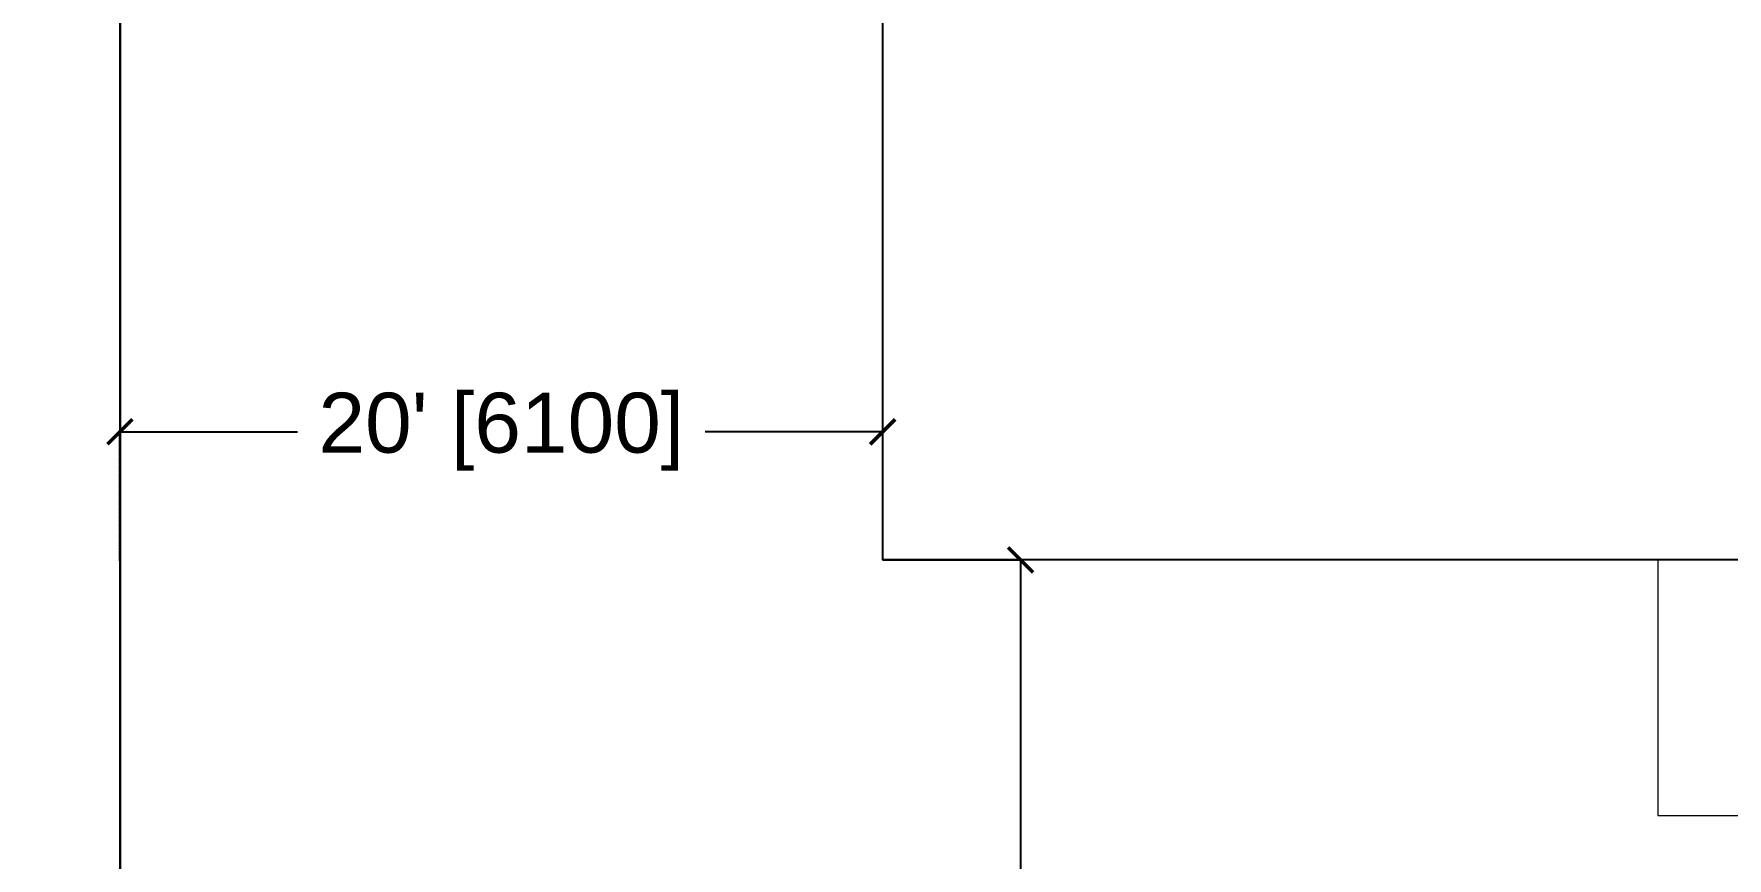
# Model space of a CAD drawing. Header units: millimetres. Extents: x -176651 to 388869, y -469666 to 486614.
# Drawn here: x 249634 to 263175, y 166009 to 172605 of the extents above; entities that cross this region are included whole.
import ezdxf

# ---------------------------------------------------------------- set-up
doc = ezdxf.new("R2010")
doc.units = ezdxf.units.MM
doc.header["$PDMODE"] = 35
doc.header["$PDSIZE"] = 0.1
doc.linetypes.add('HIDDEN', pattern=[9.525, 6.35, -3.175])
doc.layers.get('Defpoints').update_dxf_attribs({"color": 252})
for name, color, linetype in [('ad-Dimension', 8, 'Continuous'), ('ad-Plinth', 8, 'Continuous'), ('ad-Plot Boundary', 8, 'Continuous'), ('ad-Road', 8, 'Continuous'), ('ad-Road Hatch', 8, 'Continuous'), ('ad-Verandah', 8, 'Continuous')]:
    doc.layers.add(name, color=color, linetype=linetype)
doc.styles.get("Standard").update_dxf_attribs({"font": 'arial.ttf'})
doc.dimstyles.new('Copy of A-100-DIM-INT (MM-FT)', dxfattribs={"dimscale": 500, "dimtxt": 2.4, "dimasz": 1, "dimexe": 0, "dimexo": 0, "dimgap": 1, "dimtad": 0, "dimdec": 0, "dimlfac": 0.03937, "dimdsep": 46, "dimlunit": 3, "dimtxsty": 'Standard', "dimblk": 'ARCHTICK', "dimcen": 0.025, "dimclrd": 256, "dimclre": 256, "dimclrt": 256, "dimazin": 2, "dimtfac": 1, "dimtdec": 0, "dimtix": 1, "dimtmove": 2, "dimatfit": 3, "dimldrblk": 'ARCHTICK', "dimfxl": 1, "dimtolj": 1, "dimtzin": 0, "dimarcsym": 0})

# ---------------------------------------------------------------- blocks, each defined once
blk = doc.blocks.new('A$C4fb60e89')
at = {"layer": 'ad-Road Hatch', "ltscale": 5, "transparency": 33554687}
h = blk.add_hatch(dxfattribs=at)
h.set_pattern_fill('AR-HBONE', color=256, scale=15)
h.set_pattern_definition([(45, (-193247.7, -428758.8), (0, 2155.2615), [4572, -1524]), (135, (-192170.1, -427681.1), (2e-13, 2155.2615), [4572, -1524])])
h.paths.add_polyline_path([(175594, -250241), (169178, -249341), (167473, -249057), (167473, -138694), (101313, -138694), (101313, -199954), (101308, -237995), (101040, -268291), (101008, -280968), (101066, -293684), (101243, -311127), (100910, -319344), (100949, -333937), (100669, -366960), (100727, -390983), (100669, -404586), (100538, -420418), (100467, -428759), (92426, -427265), (92163, -427209), (92163, -321454), (24803, -321454), (24803, -412961), (15653, -411029), (15654, -321452), (-19535, -321452), (-34427, -319477), (-65207, -315395), (-171770, -301268), (-185854, -298333), (-193248, -296832), (-193244, -292908), (-191914, -285219), (-191839, -284679), (-183397, -286393), (-169723, -289243), (-53141, -304698), (-18730, -309262), (15653, -309262), (15653, 703), (24803, 1115), (24803, -129544), (92163, -129544), (92163, 15133), (101313, 17713), (101313, -129544), (167473, -129544), (167473, 35552), (175738, 37855), (175849, 28595), (175836, 25947), (175777, 14040), (175855, 2316), (175660, -18036), (175731, -34039), (175718, -46839), (175673, -63402), (175816, -82072), (175542, -106356), (175490, -124641), (175575, -145019), (175731, -168892), (175797, -181269), (175797, -192667), (175744, -208200), (175829, -223277), (175888, -234871)])
h.paths.add_polyline_path([(24803, -309264), (92163, -309264), (92163, -138694), (24803, -138694)], flags=16)
blk = doc.blocks.new('zw$A88E')
at = {"layer": 'ad-Plot Boundary'}
for points in [[(-150934, -314069), (-117254, -314069), (-117254, -266699), (-150934, -266699)], [(-117254, -307369), (-83574, -307369), (-83574, -266699), (-117254, -266699)]]:
    blk.add_lwpolyline(points, close=True, dxfattribs=at)
blk = doc.blocks.new('_ArchTick')
at = {"color": 0, "linetype": 'ByBlock', "const_width": 0.15}
blk.add_lwpolyline([(-0.5, -0.5), (0.5, 0.5)], dxfattribs=at)
blk = doc.blocks.new('*D19')
at = {"layer": 'ad-Dimension', "lineweight": -2, "transparency": 16777216}
for p, q in [((0, 1540), (1103, 1540)), ((1103, 1540), (1103, -1409)), ((1103, -7610), (1103, -4661)), ((0, -7610), (1103, -7610))]:
    blk.add_line(p, q, dxfattribs=at)
at = {"layer": 'Defpoints', "color": 0, "ltscale": 5, "transparency": 16777216}
for p in [(0, 1540), (0, -7610), (1103, -7610)]:
    blk.add_point(p, dxfattribs=at)
at = {"layer": 'ad-Dimension', "lineweight": -2, "ltscale": 5, "transparency": 16777216, "xscale": 200, "yscale": 200, "zscale": 200}
for p, rotation in [((1103, 1540), 90), ((1103, -7610), 270)]:
    blk.add_blockref('_ArchTick', p, dxfattribs=dict(at, rotation=rotation))
at = {"layer": 'ad-Dimension', "ltscale": 5, "transparency": 16777216, "insert": (1103, -3035), "char_height": 480, "attachment_point": 5, "rotation": 90}
blk.add_mtext("\\A1;30' [9150]", dxfattribs=at)
blk = doc.blocks.new('*D20')
at = {"layer": 'ad-Dimension', "linetype": 'HIDDEN', "lineweight": -2, "transparency": 16777216}
blk.add_line((-6100, 1534), (-6100, 2566), dxfattribs=at)
at = {"layer": 'ad-Dimension', "lineweight": -2, "transparency": 16777216}
for p, q in [((-6100, 2566), (-4681, 2566)), ((0, 2566), (-1419, 2566)), ((0, 1540), (0, 2566))]:
    blk.add_line(p, q, dxfattribs=at)
at = {"layer": 'Defpoints', "color": 0, "ltscale": 5, "transparency": 16777216}
for p in [(-6100, 2566), (-6100, 1534), (0, 1540)]:
    blk.add_point(p, dxfattribs=at)
at = {"layer": 'ad-Dimension', "lineweight": -2, "ltscale": 5, "transparency": 16777216, "xscale": 200, "yscale": 200, "zscale": 200, "rotation": 180}
blk.add_blockref('_ArchTick', (-6100, 2566), dxfattribs=at)
at = {"layer": 'ad-Dimension', "lineweight": -2, "ltscale": 5, "transparency": 16777216, "xscale": 200, "yscale": 200, "zscale": 200}
blk.add_blockref('_ArchTick', (0, 2566), dxfattribs=at)
at = {"layer": 'ad-Dimension', "ltscale": 5, "transparency": 16777216, "insert": (-3050, 2566), "char_height": 480, "attachment_point": 5}
blk.add_mtext("\\A1;20' [6100]", dxfattribs=at)
blk = doc.blocks.new('zw$F20B')
at = {"layer": 'ad-Plinth', "ltscale": 5}
blk.add_lwpolyline([(0, 15160), (12120, 15160), (12120, 1540), (0, 1540), (0, 6285), (2830, 6285), (2830, 10185), (0, 10185)], close=True, dxfattribs=at)
at = {"layer": 'ad-Verandah', "lineweight": 9}
blk.add_lwpolyline([(13650, 6285), (12120, 6285), (12120, 1540), (6200, 1540), (6200, -505), (13650, -505)], close=True, dxfattribs=at)
at = {"layer": 'ad-Dimension'}
dim = blk.add_linear_dim(base=(-6100, 2565.8), p1=(0, 1540), p2=(-6100, 1534), dimstyle='Copy of A-100-DIM-INT (MM-FT)', override={"dimscale": 200}, dxfattribs=at)
dim.commit()
dim.dimension.update_dxf_attribs({"geometry": '*D20', "text_midpoint": (-3050, 2565.8)})
dim = blk.add_linear_dim(base=(1102.9, -7610), p1=(0, 1540), p2=(0, -7610), angle=90, dimstyle='Copy of A-100-DIM-INT (MM-FT)', override={"dimscale": 200}, dxfattribs=at)
dim.commit()
dim.dimension.update_dxf_attribs({"geometry": '*D19', "text_midpoint": (1102.9, -3035)})
blk = doc.blocks.new('zw$C194')
at = {"ltscale": 5}
blk.add_blockref('zw$F20B', (64583, -261904), dxfattribs=at)

msp = doc.modelspace()

# ---------------------------------------------------------------- block references
at = {"layer": 'ad-Road', "ltscale": 5}
msp.add_blockref('A$C4fb60e89', (191839, 428759), dxfattribs=at)

# ---------------------------------------------------------------- next in the draw order: block references
at = {"ltscale": 5}
msp.add_blockref('zw$C194', (191839, 428759), dxfattribs=at)
at = {"layer": 'ad-Plot Boundary', "ltscale": 5}
msp.add_blockref('zw$A88E', (367577, 466614), dxfattribs=at)

doc.saveas('drawing.dxf')
